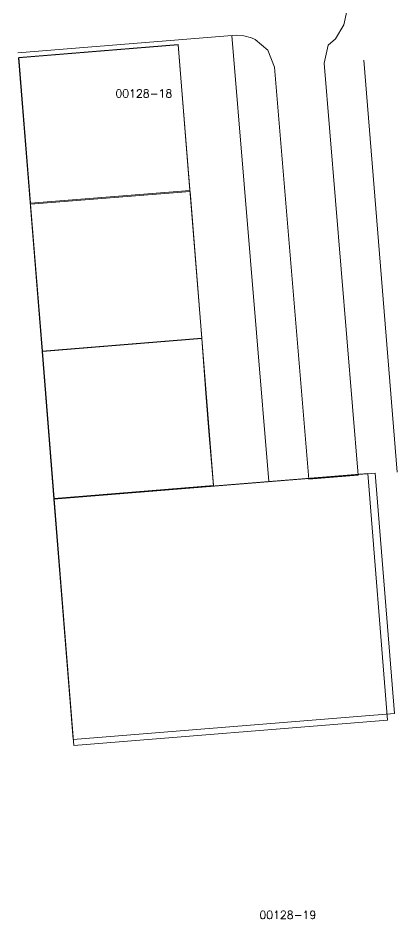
# Model space of a CAD drawing. Header units: metres. Extents: x 7516654 to 7516757, y 4692118 to 4692450.
# Drawn here: x 7516709.7 to 7516757.1, y 4692117.8 to 4692230.3 of the extents above; entities that cross this region are included whole.
import ezdxf

# ---------------------------------------------------------------- set-up
doc = ezdxf.new("R2010")
doc.units = ezdxf.units.M
for name, color, linetype, lineweight in [('nivelet model', 5, 'Continuous', 0), ('nr parcela', 7, 'Continuous', 0), ('objektet e zhvndosura', 3, 'Continuous', 13), ('parking', 3, 'Continuous', 13)]:
    doc.layers.add(name, color=color, linetype=linetype, lineweight=lineweight)
doc.styles.get("Standard").update_dxf_attribs({"font": 'simplex.shx'})

msp = doc.modelspace()

# ---------------------------------------------------------------- linework, layer by layer
at = {"layer": 'nivelet model', "flags": 128}
for points, elevation in [([(7516729.71, 4692226.98), (7516709.77, 4692225.38), (7516711.23, 4692207.16), (7516731.17, 4692208.76)], 623.62), ([(7516731.18, 4692208.64), (7516711.24, 4692207.03), (7516712.72, 4692188.69), (7516732.65, 4692190.29)], 623.41), ([(7516732.65, 4692190.27), (7516712.72, 4692188.67), (7516714.19, 4692170.3), (7516734.13, 4692171.9)], 623.22), ([(7516753.41, 4692173.4), (7516755.88, 4692142.6), (7516716.67, 4692139.45), (7516714.2, 4692170.25)], 623.01)]:
    msp.add_lwpolyline(points, close=True, dxfattribs=dict(at, elevation=elevation))
at = {"layer": 'nivelet model'}
for points in [[(7516747.94, 4692224.64, 623.47), (7516748.47, 4692226.89, 623.5), (7516749.36, 4692227.69, 623.35), (7516750.42, 4692229.46, 623.48), (7516750.8, 4692231.17, 623.47), (7516750.4, 4692234.1, 623.55), (7516749.41, 4692235.8, 623.59), (7516747.66, 4692237.39, 623.6), (7516746.87, 4692238.38, 623.6)], [(7516741.76, 4692224.15, 623.47), (7516740.89, 4692226.3, 623.5), (7516739.31, 4692227.63, 623.35), (7516738.86, 4692227.84, 623.48), (7516737.9, 4692228.07, 623.47), (7516736.96, 4692228.16, 623.55), (7516709.67, 4692225.96, 623.41)], [(7516741.76, 4692224.15, 623.47), (7516740.89, 4692226.3, 623.5), (7516739.31, 4692227.63, 623.35), (7516738.86, 4692227.84, 623.48), (7516737.9, 4692228.07, 623.47), (7516736.96, 4692228.16, 623.55), (7516709.67, 4692225.96, 623.41)], [(7516741.76, 4692224.15, 623.47), (7516740.89, 4692226.3, 623.5), (7516739.31, 4692227.63, 623.35), (7516738.86, 4692227.84, 623.48), (7516737.9, 4692228.07, 623.47), (7516736.96, 4692228.16, 623.55)], [(7516741.76, 4692224.15, 623.47), (7516746.03, 4692172.7, 622.81), (7516749.12, 4692172.95, 622.82), (7516752.21, 4692173.2, 622.82), (7516747.94, 4692224.64, 623.47)]]:
    msp.add_polyline3d(points, dxfattribs=at)
at = {"layer": 'objektet e zhvndosura', "linetype": 'Continuous', "flags": 128}
for points in [[(7516729.68, 4692226.95), (7516709.74, 4692225.33), (7516712.71, 4692188.7), (7516732.64, 4692190.31)], [(7516733.16, 4692183.46), (7516732.65, 4692190.26), (7516712.71, 4692188.65), (7516714.15, 4692170.26), (7516734.13, 4692171.87), (7516733.54, 4692178.67)], [(7516754.32, 4692173.46), (7516714.15, 4692170.21), (7516716.58, 4692140.18), (7516756.75, 4692143.43)]]:
    msp.add_lwpolyline(points, close=True, dxfattribs=at)
at = {"layer": 'parking', "elevation": 622.82}
for points in [[(7516736.41, 4692228.12), (7516741.04, 4692172.41)], [(7516757.06, 4692173.59), (7516752.92, 4692225.05)]]:
    msp.add_lwpolyline(points, dxfattribs=at)

# ---------------------------------------------------------------- texts
at = {"layer": 'nr parcela'}
for s, p in [('00128-18', (7516721.85, 4692220.37)), ('00128-19', (7516739.85, 4692117.79))]:
    msp.add_text(s, height=1, dxfattribs=at).set_placement(p)

doc.saveas('drawing.dxf')
